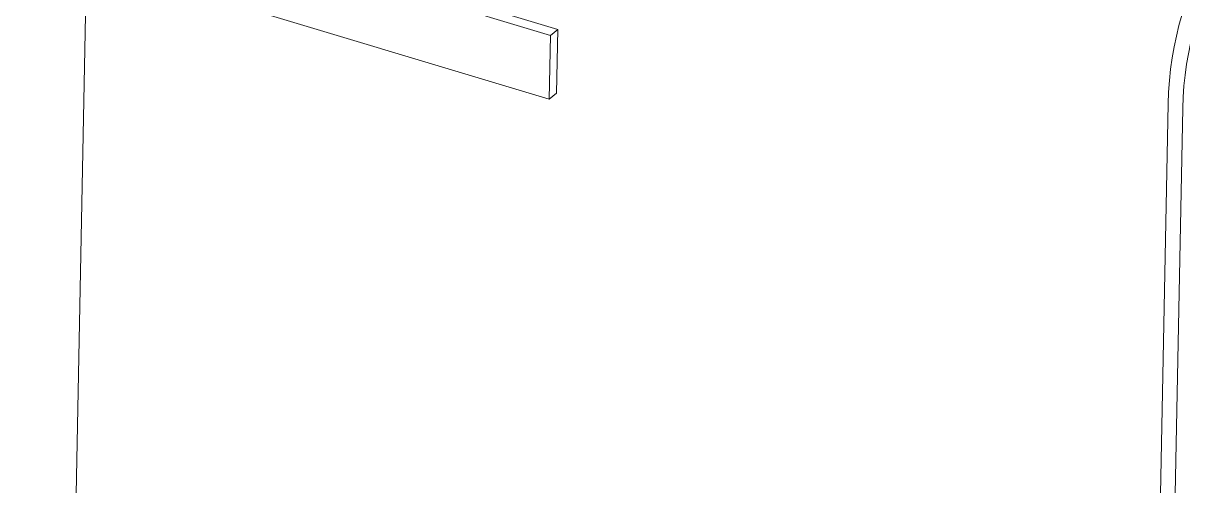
# Model space of a CAD drawing. Header units: inches. Extents: x 9220 to 92460, y -39241 to 4813.
# Drawn here: x 74477.16 to 74502.29, y -32911.36 to -32901.32 of the extents above; entities that cross this region are included whole.
import ezdxf

# ---------------------------------------------------------------- set-up
doc = ezdxf.new("R2010")
doc.units = ezdxf.units.IN
doc.header["$MEASUREMENT"] = 0

# ---------------------------------------------------------------- blocks, each defined once
blk = doc.blocks.new('A$C24EF5112')
at = {"color": 0, "linetype": 'Continuous', "lineweight": 0, "extrusion": (1.17636e-17, 0.017452, 0.999848)}
for p, q in [((-236.804, 316.416), (-241.044, 98.2)), ((-211.415, 275.344), (-234.893, 282.416)), ((-211.827, 275.012), (-235.305, 282.084)), ((-235.374, 278.543), (-211.895, 271.47)), ((-211.827, 275.012), (-211.415, 275.344)), ((-211.484, 271.803), (-211.415, 275.344)), ((-211.895, 271.47), (-211.827, 275.012)), ((-211.895, 271.47), (-211.484, 271.803)), ((-177.592, 271.211), (-180.757, 108.301)), ((-179.946, 108.056), (-176.78, 270.967))]:
    blk.add_line(p, q, dxfattribs=at)
at = {"color": 0, "linetype": 'Continuous', "lineweight": 0}
for major_axis in [(14.067, -17.445), (13.476, -16.711)]:
    blk.add_ellipse((-158.298, 265.4), major_axis=major_axis, ratio=0.75727, start_param=0.734265, end_param=3.875858, dxfattribs=at)

msp = doc.modelspace()

# ---------------------------------------------------------------- block references
at = {"xscale": 0.3909995765929849, "yscale": 0.3909995765929849, "zscale": 0.3909995765929849}
msp.add_blockref('A$C24EF5112', (74571.41, -33009.116), dxfattribs=at)

doc.saveas('drawing.dxf')
